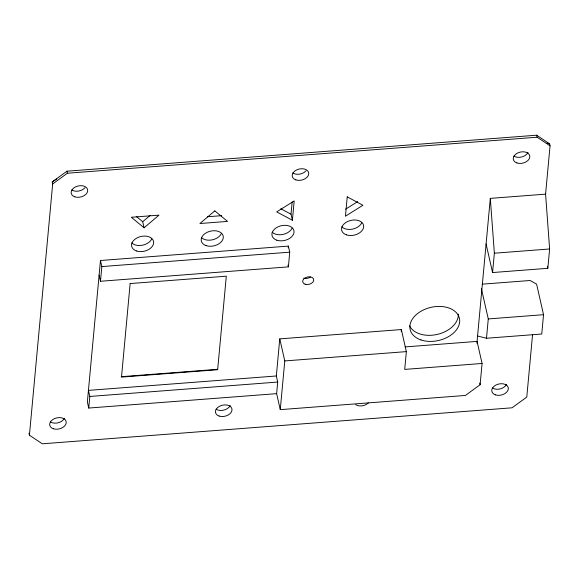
<?xml version="1.0" encoding="UTF-8"?>
<svg xmlns="http://www.w3.org/2000/svg" width="579" height="579" viewBox="0 0 579 579"><rect width="100%" height="100%" fill="white"/><g stroke="black" fill="none" stroke-linecap="round" stroke-linejoin="round"><path stroke-width="0.87" d="M532.579 334.438L526.781 397.078L512.068 407.804L42.332 443.804L29.413 435.205L52.682 183.948L52.219 181.929L66.932 171.203L536.668 135.204L549.587 143.809L550.05 145.828L545.577 194.146L549.623 248.977L547.835 268.301L492.57 272.543L486.085 243.998M99.103 275.191L100.478 281.264L288.378 266.861L289.739 252.176L288.356 246.104L100.464 260.499L87.357 401.978L88.739 408.05L276.632 393.648L277.71 382.053L276.328 375.981L279.766 338.874L401.341 329.552L406.357 351.619L404.714 369.402L482.075 363.467L477.067 341.4L405.097 346.922M88.739 408.05L89.81 396.456L88.435 390.384L276.328 375.981M100.478 281.264L101.839 266.579L100.464 260.499M292.395 220.266L294.183 200.942L276.711 211.878L292.395 220.266L291.013 214.194L292.156 201.897M288.197 247.826L288.356 246.104M482.075 363.467L480.107 384.731L465.4 395.45L280.265 409.642L284.781 360.934L279.766 338.874M401.182 331.333L401.341 329.552M476.901 343.173L490.312 198.38L545.577 194.146M477.566 335.994L486.483 338.252L488.278 318.928L481.395 288.646M492.57 272.543L494.365 253.211L490.312 198.38M482.191 284.173L530.147 280.497L536.595 284.123L543.536 314.687L541.749 334.018L486.483 338.252M144.091 227.8L131.353 217.263L158.986 215.142L144.091 227.8L142.716 221.728L150.156 215.395M52.682 183.948L67.388 173.23L537.131 137.223L550.05 145.828M52.219 181.929L56.677 179.056M345.591 209.178L357.742 201.572M207.441 216.763L221.706 215.67M101.839 266.579L289.739 252.176M494.365 253.211L549.623 248.977M488.278 318.928L543.536 314.687M284.781 360.934L406.357 351.619M121.199 376.697L217.704 369.301M89.81 396.456L277.71 382.053M547.119 143.049L549.587 143.809M280.822 208.744L291.013 214.194M136.68 216.734L142.716 221.728M536.668 135.204L537.131 137.223M547.437 266.557L547.835 268.301M479.723 383.03L480.107 384.731M287.98 265.131L288.378 266.861M276.632 393.648L280.265 409.642M66.932 171.203L67.388 173.23M28.95 433.179L29.413 435.205M361.723 222.85A11.225 7.556 -12.8 0 1 352.445 229.139A11.225 7.556 -12.8 0 1 341.762 226.794M292.091 228.191A11.225 7.556 -12.8 0 1 282.813 234.473A11.225 7.556 -12.8 0 1 272.13 232.136M221.352 233.612A11.225 7.556 -12.8 0 1 212.073 239.894A11.225 7.556 -12.8 0 1 201.398 237.556M151.72 238.946A11.225 7.556 -12.8 0 1 142.441 245.235A11.225 7.556 -12.8 0 1 131.766 242.891M310.474 277.015A5.616 3.778 -12.8 0 1 303.751 278.144M458.307 314.136A25.259 17.001 -12.8 0 1 437.644 334.315A25.259 17.001 -12.8 0 1 409.614 325.854M64.428 418.233A8.417 5.667 -12.8 0 1 50.315 421.896M230.218 405.524A8.417 5.667 -12.8 0 1 216.105 409.187M506.531 384.347A8.417 5.667 -12.8 0 1 492.425 388.01M84.947 187.77A8.417 5.667 -12.8 0 1 71.796 189.97M306.002 170.827A8.417 5.667 -12.8 0 1 292.851 173.027M528.012 152.422A8.417 5.667 -12.8 0 1 513.899 156.084M368.367 402.926A8.417 5.667 -12.8 0 1 355.644 404.67M130.152 283.558L121.489 377.103L217.646 369.728L226.309 276.19L130.152 283.558M347.241 196.874L345.446 216.206L362.924 205.27L347.241 196.874M214.802 210.865L199.914 223.523L227.54 221.402L214.802 210.865M346.466 234.864A11.225 7.556 -12.8 0 0 363.663 226.896A11.225 7.556 -12.8 0 0 347.704 221.475A11.225 7.556 -12.8 0 0 346.466 234.864M276.834 240.198A11.225 7.556 -12.8 0 0 294.031 232.237A11.225 7.556 -12.8 0 0 278.072 226.809A11.225 7.556 -12.8 0 0 276.834 240.198M206.095 245.619A11.225 7.556 -12.8 0 0 223.291 237.658A11.225 7.556 -12.8 0 0 207.333 232.23A11.225 7.556 -12.8 0 0 206.095 245.619M136.463 250.96A11.225 7.556 -12.8 0 0 153.659 242.992A11.225 7.556 -12.8 0 0 137.701 237.571A11.225 7.556 -12.8 0 0 136.463 250.96M305.126 284.217A5.616 3.778 -12.8 0 0 313.731 280.236A5.616 3.778 -12.8 0 0 305.748 277.522A5.616 3.778 -12.8 0 0 305.126 284.217M420.962 339.938A25.259 17.001 -12.8 0 0 459.654 322.011A25.259 17.001 -12.8 0 0 423.748 309.808A25.259 17.001 -12.8 0 0 420.962 339.938M219.115 416.055A8.417 5.667 -12.8 0 0 232.013 410.077A8.417 5.667 -12.8 0 0 220.049 406.009A8.417 5.667 -12.8 0 0 219.115 416.055M295.862 179.895A8.417 5.667 -12.8 0 0 308.759 173.917A8.417 5.667 -12.8 0 0 296.788 169.85A8.417 5.667 -12.8 0 0 295.862 179.895M74.807 196.838A8.417 5.667 -12.8 0 0 87.704 190.86A8.417 5.667 -12.8 0 0 75.74 186.793A8.417 5.667 -12.8 0 0 74.807 196.838M516.917 162.952A8.417 5.667 -12.8 0 0 529.814 156.974A8.417 5.667 -12.8 0 0 517.843 152.907A8.417 5.667 -12.8 0 0 516.917 162.952M495.436 394.871A8.417 5.667 -12.8 0 0 508.333 388.9A8.417 5.667 -12.8 0 0 496.362 384.832A8.417 5.667 -12.8 0 0 495.436 394.871M53.326 428.757A8.417 5.667 -12.8 0 0 66.223 422.786A8.417 5.667 -12.8 0 0 54.26 418.718A8.417 5.667 -12.8 0 0 53.326 428.757"/></g></svg>
